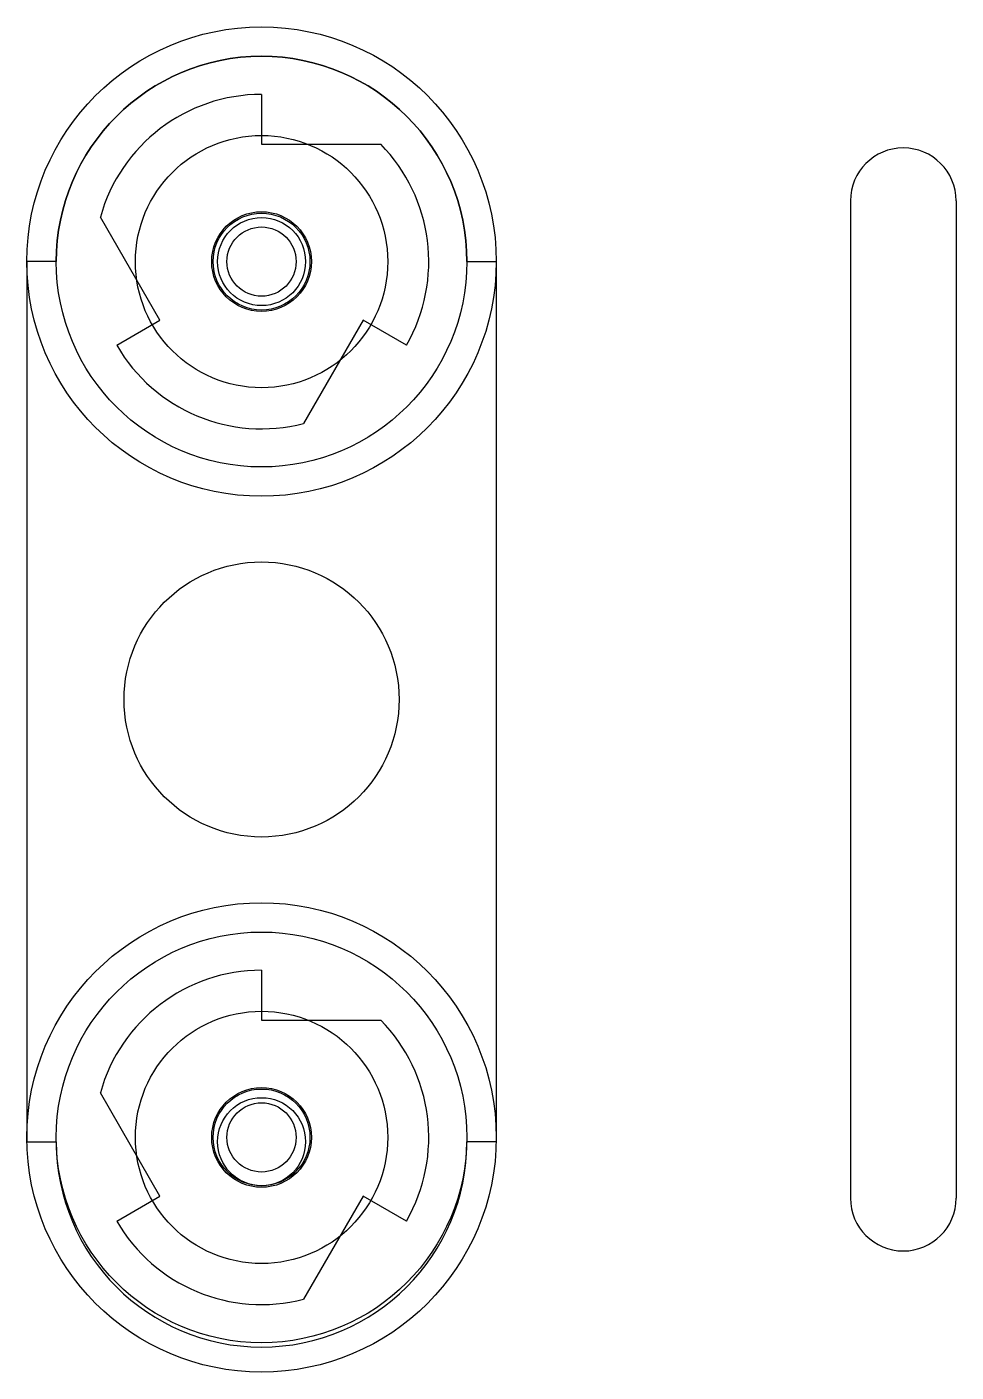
# Model space of a CAD drawing. Extents: x 5.51 to 12.87, y 33.75 to 36.04.
# Drawn here: x 5.506 to 7.09, y 33.75 to 36.043 of the extents above.
import ezdxf

# ---------------------------------------------------------------- set-up
doc = ezdxf.new("R2010")
doc.units = 0
doc.header["$LTSCALE"] = 5
doc.header["$MEASUREMENT"] = 0
for name, color, linetype in [('Z0_BOTCOMP', 4, 'Continuous'), ('Z0_CUT500', 4, 'Continuous'), ('Z0_PLASTICS', 37, 'Continuous'), ('Z0_RUBBER', 4, 'Continuous'), ('Z0_TOPCOMP', 6, 'Continuous')]:
    doc.layers.add(name, color=color, linetype=linetype)

msp = doc.modelspace()

# ---------------------------------------------------------------- linework, layer by layer
at = {"layer": 'Z0_BOTCOMP', "color": 4, "linetype": 'Continuous', "lineweight": 25}
for p, q in [((5.9062, 35.9277), (5.9062, 35.8427)), ((5.9062, 35.8427), (6.1093, 35.8427)), ((5.733, 35.5427), (5.6315, 35.7185)), ((5.6594, 35.5002), (5.733, 35.5427)), ((6.0795, 35.5427), (5.9779, 35.3669)), ((6.1531, 35.5002), (6.0795, 35.5427)), ((5.9062, 34.435), (5.9062, 34.35)), ((5.9062, 34.35), (6.1093, 34.35)), ((5.733, 34.05), (5.6315, 34.2258)), ((5.6594, 34.0075), (5.733, 34.05)), ((6.0795, 34.05), (5.9779, 33.8742)), ((6.1531, 34.0075), (6.0795, 34.05))]:
    msp.add_line(p, q, dxfattribs=at)
for centre, radius in [((5.9062, 35.6427), 0.085), ((5.9062, 35.6427), 0.059), ((5.9062, 34.15), 0.085), ((5.9062, 34.15), 0.059)]:
    msp.add_circle(centre, radius, dxfattribs=at)
for centre, start, end in [((5.9062, 35.6427), 90, 164.5679), ((5.9062, 35.6427), -30, 44.5679), ((5.9062, 35.6427), -150, -75.4321), ((5.9062, 34.15), 90, 164.5679), ((5.9062, 34.15), -30, 44.5679), ((5.9062, 34.15), -150, -75.4321)]:
    msp.add_arc(centre, 0.285, start, end, dxfattribs=at)
at = {"layer": 'Z0_CUT500', "color": 5, "linetype": 'Continuous', "lineweight": 25}
for p, q in [((6.91, 35.7464), (6.91, 34.0464)), ((7.09, 35.7464), (7.09, 34.0464))]:
    msp.add_line(p, q, dxfattribs=at)
for centre, radius in [((5.9062, 35.6427), 0.0825), ((5.9062, 34.8964), 0.2344), ((5.9062, 34.15), 0.0825)]:
    msp.add_circle(centre, radius, dxfattribs=at)
for centre, start, end in [((7, 35.7464), 0, 180), ((7, 34.0464), 180, 0)]:
    msp.add_arc(centre, 0.09, start, end, dxfattribs=at)
at = {"layer": 'Z0_PLASTICS', "color": 37, "linetype": 'Continuous', "lineweight": 25}
for p, q in [((5.5563, 35.6427), (5.5062, 35.6427)), ((5.5062, 35.6427), (5.5062, 34.1427)), ((6.2562, 35.6427), (6.3063, 35.6427)), ((6.3063, 35.6427), (6.3063, 34.1427)), ((5.5062, 34.1427), (5.5563, 34.1427)), ((6.3063, 34.1427), (6.2562, 34.1427))]:
    msp.add_line(p, q, dxfattribs=at)
for centre in [(5.9062, 35.6427), (5.9062, 34.1427)]:
    msp.add_circle(centre, 0.075, dxfattribs=at)
for centre, start, end in [((5.9062, 35.6427), 0, 180), ((5.9062, 34.1427), 180, 0)]:
    msp.add_arc(centre, 0.35, start, end, dxfattribs=at)
at = {"layer": 'Z0_RUBBER', "color": 2, "linetype": 'Continuous', "lineweight": 25}
for centre, radius in [((5.9062, 35.6427), 0.4), ((5.9062, 35.6427), 0.215), ((5.9062, 34.15), 0.4), ((5.9062, 34.15), 0.215)]:
    msp.add_circle(centre, radius, dxfattribs=at)
at = {"layer": 'Z0_TOPCOMP', "color": 6, "linetype": 'Continuous', "lineweight": 25}
for centre in [(5.9062, 35.6427), (5.9062, 34.15)]:
    msp.add_circle(centre, 0.35, dxfattribs=at)

doc.saveas('drawing.dxf')
